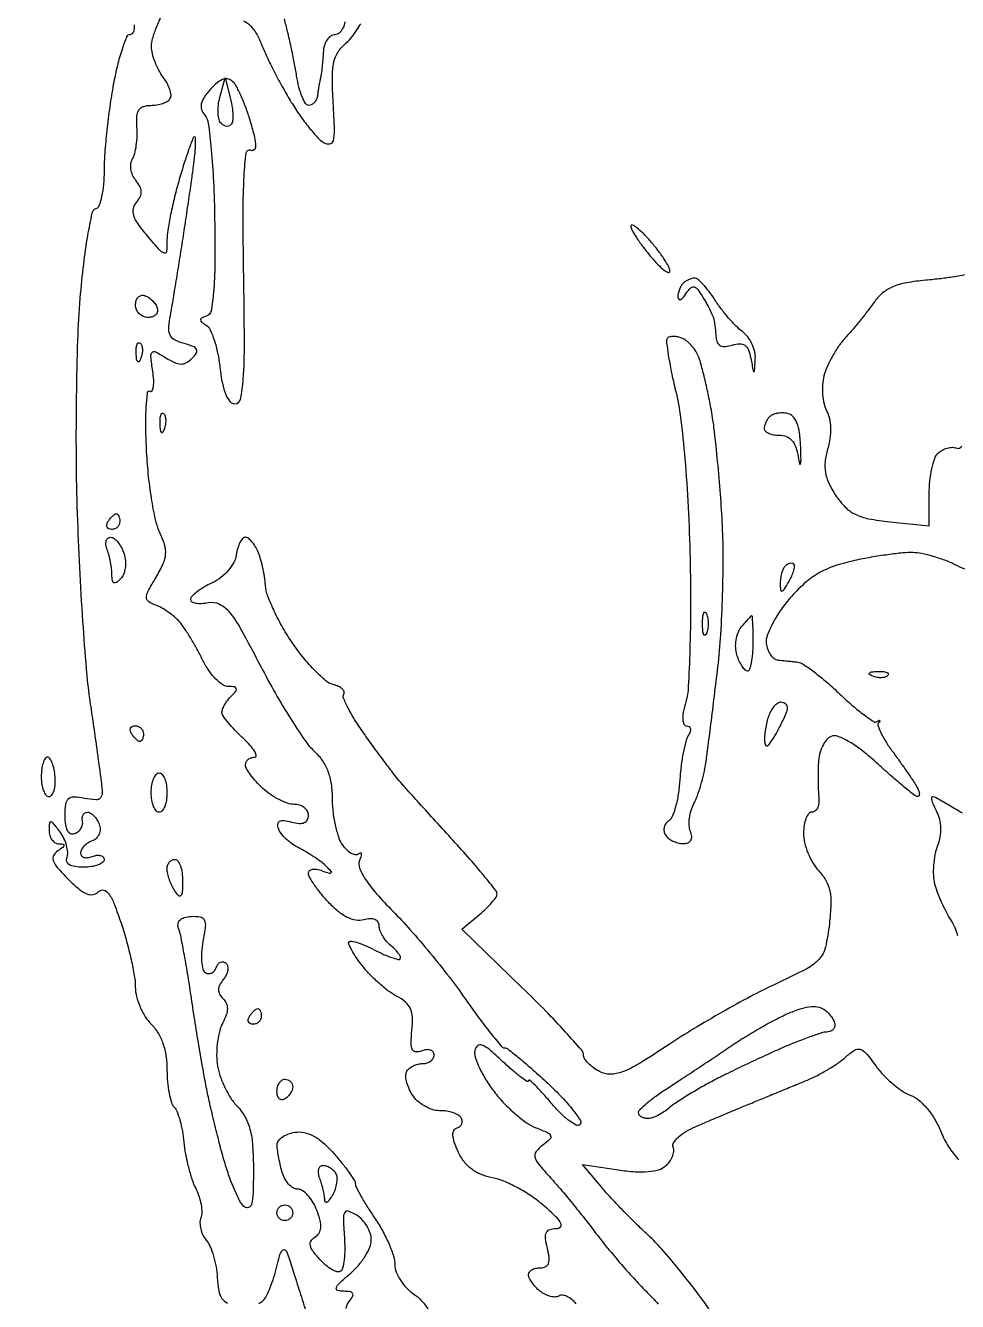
# Model space of a CAD drawing. Extents: x 0 to 102, y 0 to 135.
# Drawn here: x 81.13 to 91.16, y 16.05 to 29.79 of the extents above; entities that cross this region are included whole.
import ezdxf

# ---------------------------------------------------------------- set-up
doc = ezdxf.new("R2010")
doc.units = 0
doc.header["$MEASUREMENT"] = 0

msp = doc.modelspace()

# ---------------------------------------------------------------- linework, layer by layer
for points in [[(88.553205, 15.876176, 0.011712), (88.375529, 16.125854, 0.009754), (88.175446, 16.382907, 0.009879), (87.98299, 16.611084, 0.02622), (87.834105, 16.763749, -0.00784), (87.699086, 16.892382, -0.005848), (87.554102, 17.038286, -0.005914), (87.420657, 17.179049, -0.013367), (87.32381, 17.289435), (87.128921, 17.523929), (87.514929, 17.466043, 0.020593), (87.690049, 17.447115, 0.037603), (87.833697, 17.448362, 0.047454), (87.945623, 17.468577, 0.105185), (88.02204, 17.508664, 0.060946), (88.06544, 17.554664, 0.062188), (88.096124, 17.609471, 0.068625), (88.1101, 17.664408, 0.120199), (88.104182, 17.7107, -0.236067), (88.108808, 17.758125, -0.065374), (88.157929, 17.817466, -0.051198), (88.238753, 17.878462, -0.034228), (88.341861, 17.931585, -0.001482), (88.471971, 17.987263, -0.000744), (88.636642, 18.056866, -0.000739), (88.807171, 18.12835, -0.001094), (88.9569, 18.19047, 0.000001), (89.104993, 18.251533, 0.000001), (89.270403, 18.319737, 0.000001), (89.427824, 18.384646, 0.000001), (89.548945, 18.434589, 0.021636), (89.657458, 18.48493, 0.015665), (89.773855, 18.549878, 0.015874), (89.880706, 18.618672, 0.032959), (89.958412, 18.680193, -0.036018), (90.055752, 18.756296, -0.223174), (90.116816, 18.765675, -0.150339), (90.177637, 18.725374, -0.0144), (90.287685, 18.583099, 0.03391), (90.368718, 18.486376, 0.026475), (90.468774, 18.392657, 0.027134), (90.571755, 18.315098, 0.057045), (90.660588, 18.269156, -0.086225), (90.748794, 18.216839, -0.043212), (90.839961, 18.124138, -0.039774), (90.923309, 18.005184, -0.037783), (90.988399, 17.872524, 0.046342), (91.068993, 17.715124, 0.045095), (91.177841, 17.573702, 0.041357)], [(87.059524, 16.024321, 0.05069), (87.011652, 16.071375, 0.064476), (86.958786, 16.103548, 0.078379), (86.909199, 16.116819, 0.166163), (86.870908, 16.108085, -0.138915), (86.831754, 16.096932, -0.065312), (86.779124, 16.103759, -0.057239), (86.721958, 16.12618, -0.051192), (86.668994, 16.161676, -0.032491), (86.621849, 16.206277, -0.034698), (86.581988, 16.255692, -0.037049), (86.554139, 16.302645, -0.115836), (86.5458, 16.338159, -0.168927), (86.55565, 16.366483, -0.094668), (86.58355, 16.390592, -0.075339), (86.625153, 16.406894, -0.055827), (86.674312, 16.4124, 0.110348), (86.730903, 16.425043, 0.199747), (86.762279, 16.459622, 0.118247), (86.769004, 16.522128, 0.029428), (86.74974, 16.6239, -0.028897), (86.729396, 16.730762, -0.138464), (86.738261, 16.79154, -0.2119), (86.77468, 16.824341, -0.07905), (86.844193, 16.8354, 0.188621), (86.889799, 16.853239, 0.344774), (86.89585, 16.890486, 0.076431), (86.841502, 16.961161, 0.011236), (86.707815, 17.083283, 0.030999), (86.579728, 17.181828, 0.024191), (86.429602, 17.272928, 0.024755), (86.280963, 17.344279, 0.053201), (86.15939, 17.380789, -0.050107), (86.036377, 17.416906, -0.065394), (85.934477, 17.474752, -0.067208), (85.853031, 17.555506, -0.057044), (85.790547, 17.659392, -0.022313), (85.747416, 17.766475, -0.072757), (85.73279, 17.841303, -0.136889), (85.743981, 17.890357, -0.190413), (85.778136, 17.919012, 0.09498), (85.809544, 17.936628, 0.121251), (85.829006, 17.96338, 0.126783), (85.833335, 17.995158, 0.109623), (85.822234, 18.027026, 0.129413), (85.790927, 18.056771, 0.045797), (85.733778, 18.081671, 0.041722), (85.663021, 18.098685, 0.038163), (85.588257, 18.1044, -0.079859), (85.509067, 18.117129, -0.053112), (85.425113, 18.155113, -0.052203), (85.349318, 18.210996, -0.068336), (85.294284, 18.277041, -0.03892), (85.256731, 18.349095, -0.044845), (85.232873, 18.42281, -0.050284), (85.224868, 18.487613, -0.145002), (85.236627, 18.530841, -0.091307), (85.264757, 18.561917, -0.053118), (85.307862, 18.58816, -0.050727), (85.358341, 18.60598, -0.059569), (85.408693, 18.612, 0.075245), (85.45527, 18.619049, 0.088895), (85.49479, 18.63951, 0.100703), (85.521208, 18.669937, 0.129283), (85.5306, 18.705651, 0.167418), (85.519781, 18.737057, 0.15073), (85.491457, 18.756772, 0.107798), (85.448346, 18.76084, 0.061511), (85.397347, 18.748168, -0.099286), (85.332753, 18.737181, -0.280798), (85.295967, 18.761122, -0.120614), (85.282062, 18.827565, -0.016743), (85.291597, 18.969134, 0.033981), (85.296184, 19.108953, 0.094751), (85.274461, 19.204271, 0.113205), (85.222056, 19.274883, 0.061031), (85.13126, 19.335017, -0.044181), (85.046381, 19.387217, -0.020287), (84.945325, 19.468977, -0.019908), (84.845253, 19.564209, -0.025968), (84.762065, 19.659355, -0.015577), (84.695059, 19.750229, -0.024748), (84.644164, 19.832366, -0.021781), (84.610726, 19.899572, -0.310303), (84.615368, 19.924568, -0.259926), (84.641081, 19.931873, -0.021314), (84.710749, 19.91226, -0.024299), (84.796397, 19.879471, -0.016092), (84.8914, 19.834, 0.014744), (84.986197, 19.788314, 0.022476), (85.071199, 19.754888, 0.018655), (85.140533, 19.734015, 0.266157), (85.164531, 19.740531, 0.30617), (85.16827, 19.759849, 0.052027), (85.149083, 19.794396, 0.041548), (85.114472, 19.835991, 0.025262), (85.067344, 19.879303, -0.04452), (85.018007, 19.928277, -0.040317), (84.976277, 19.98679, -0.042663), (84.947585, 20.045637, -0.092357), (84.9384, 20.094939, 0.147031), (84.926118, 20.135802, 0.153546), (84.893511, 20.162286, 0.107636), (84.841166, 20.170894, 0.051125), (84.773309, 20.160387, -0.106758), (84.687946, 20.156709, -0.073171), (84.595451, 20.186922, -0.057916), (84.496683, 20.25128, -0.032556), (84.392609, 20.349861, -0.01607), (84.31005, 20.444894, -0.020338), (84.240335, 20.538048, -0.018828), (84.189046, 20.619108, -0.132388), (84.177, 20.663805, -0.219745), (84.189115, 20.690039, -0.135499), (84.22049, 20.704665, -0.085986), (84.26832, 20.70444, -0.046913), (84.32505, 20.688739, 0.009725), (84.400494, 20.661685, 0.266403), (84.420425, 20.665639, 0.416341), (84.421468, 20.681605, 0.014408), (84.374472, 20.731786, 0.034524), (84.323357, 20.776647, 0.014388), (84.248771, 20.83018, 0.014155), (84.165328, 20.883131, 0.017793), (84.085053, 20.927148, -0.036884), (84.009153, 20.972615, -0.034333), (83.938804, 21.029747, -0.03617), (83.883467, 21.089414, -0.089363), (83.855104, 21.141679, -0.090567), (83.847916, 21.193323, -0.271635), (83.866487, 21.222117, -0.152533), (83.912576, 21.229782, -0.029467), (83.996474, 21.213049, 0.041379), (84.07651, 21.199058, 0.11773), (84.132151, 21.207127, 0.177172), (84.164854, 21.236341, 0.123365), (84.177, 21.28482, 0.127943), (84.165196, 21.330195, 0.100742), (84.131983, 21.36885, 0.089344), (84.082301, 21.394839, 0.076083), (84.023752, 21.4038, -0.083381), (83.951922, 21.415862, -0.034677), (83.861133, 21.454471, -0.033092), (83.767508, 21.510283, -0.036591), (83.685352, 21.576296, -0.021616), (83.61447, 21.648299, -0.02602), (83.554588, 21.722004, -0.026125), (83.511524, 21.788018, -0.13221), (83.5002, 21.830096, -0.118498), (83.507654, 21.861107, -0.100631), (83.52868, 21.887517, -0.092431), (83.560125, 21.90525, -0.082475), (83.597154, 21.9114, 0.440229), (83.613924, 21.929715, 0.115754), (83.59987, 21.972342, 0.048316), (83.549589, 22.039101, 0.020329), (83.470254, 22.11886, -0.015956), (83.384528, 22.20355, -0.020932), (83.312157, 22.286447, -0.018989), (83.258545, 22.358774, -0.151111), (83.2464, 22.39804, -0.099076), (83.253308, 22.43256, -0.033776), (83.276222, 22.478514, -0.032025), (83.309069, 22.527141, -0.031829), (83.34792, 22.57128, 0.025724), (83.395055, 22.623532, 0.253687), (83.400336, 22.65165, 0.291183), (83.379765, 22.668726, 0.031547), (83.315259, 22.6728, -0.151518), (83.254272, 22.691716, -0.048111), (83.180488, 22.753567, -0.042977), (83.106899, 22.842528, -0.036339), (83.044886, 22.94775, 0.010303), (82.984963, 23.062707, 0.008935), (82.917534, 23.18075, 0.009025), (82.852624, 23.285463, 0.025892), (82.802596, 23.354843, 0.040198), (82.750832, 23.40965, 0.025523), (82.682655, 23.465071, 0.025593), (82.609668, 23.512926, 0.042513), (82.543272, 23.544524, -0.046575), (82.457343, 23.586277, -0.257312), (82.432616, 23.629294, -0.128935), (82.448279, 23.693735, -0.009667), (82.537731, 23.852077, 0.026352), (82.613178, 23.996688, 0.088311), (82.63973, 24.099808, 0.095022), (82.628119, 24.201557, 0.03341), (82.57475, 24.339196, -0.056398), (82.529991, 24.472465, -0.013793), (82.487612, 24.700483, -0.013957), (82.45335, 24.966143, -0.013517), (82.433518, 25.236154, -0.009395), (82.426636, 25.486343, -0.017315), (82.431911, 25.689828, -0.01422), (82.445457, 25.841651, -0.54856), (82.470969, 25.853972, 0.417063), (82.493597, 25.85943, 0.101213), (82.507937, 25.899696, 0.049256), (82.511012, 25.972983, 0.022313), (82.501305, 26.068659, -0.009283), (82.480712, 26.229733, -0.222147), (82.495041, 26.271761, -0.335024), (82.531717, 26.277622, -0.017543), (82.641402, 26.214359, 0.029956), (82.737168, 26.162246, 0.105945), (82.80499, 26.146555, 0.136782), (82.863371, 26.161813, 0.064564), (82.925579, 26.209739, 0.053784), (82.971167, 26.266352, 0.275599), (82.972429, 26.305034, 0.180207), (82.936233, 26.336083, 0.02416), (82.838784, 26.366664, -0.052717), (82.743275, 26.402736, -0.14959), (82.6924, 26.451423, -0.134555), (82.674466, 26.523802, -0.039388), (82.686398, 26.638843, 0.003875), (82.707582, 26.759116, 0.000955), (82.740454, 26.956922, 0.000978), (82.777226, 27.183614, 0.000978), (82.813104, 27.4104, 0.001235), (82.84903, 27.64419, 0.00104), (82.885951, 27.891959, 0.001048), (82.918708, 28.118256, 0.002908), (82.94048, 28.27755, 0.009011), (82.954162, 28.399204, 0.01522), (82.960677, 28.501608, 0.009066), (82.961909, 28.58391, 0.413287), (82.950984, 28.5948, 0.312584), (82.935354, 28.58397, 0.003688), (82.890066, 28.460506, 0.009471), (82.840286, 28.312896, 0.005851), (82.787103, 28.137629, 0.010351), (82.73622, 27.948043, 0.010341), (82.69321, 27.756449, 0.010223), (82.662565, 27.587757, 0.039705), (82.654097, 27.481979, -0.017159), (82.649801, 27.358719, -0.458798), (82.626508, 27.341328, -0.157771), (82.586013, 27.365158, -0.003914), (82.442882, 27.528976, -0.02117), (82.342817, 27.655816, -0.078265), (82.296823, 27.746498, -0.132313), (82.293135, 27.820071, -0.120507), (82.326445, 27.888526, 0.060204), (82.365599, 27.949283, 0.121616), (82.377404, 28.004625, 0.115104), (82.362302, 28.061147, 0.050653), (82.318876, 28.125794, -0.069107), (82.284736, 28.18089, -0.065403), (82.266099, 28.244241, -0.069973), (82.265126, 28.305905, -0.107823), (82.282785, 28.356023, 0.076423), (82.307036, 28.413218, 0.027105), (82.324242, 28.500669, 0.026156), (82.333009, 28.600278, 0.027891), (82.331024, 28.698129, -0.032121), (82.32963, 28.815947, -0.127791), (82.351271, 28.884307, -0.177968), (82.39861, 28.920876, -0.076524), (82.478663, 28.9332, 0.039942), (82.545302, 28.938532, 0.042776), (82.60868, 28.95439, 0.046919), (82.660084, 28.977621, 0.125401), (82.688797, 29.005337, 0.167652), (82.697538, 29.044177, 0.052159), (82.684593, 29.103434, 0.045531), (82.655098, 29.171241, 0.036674), (82.611881, 29.237987, -0.042029), (82.565181, 29.311828, -0.030141), (82.525374, 29.401052, -0.030632), (82.497644, 29.491289, -0.055774), (82.488007, 29.5677, -0.074555), (82.499527, 29.652644, -0.023494), (82.541239, 29.774177, -0.022883), (82.601186, 29.907216, -0.023504)], [(83.479485, 29.84534, -0.078313), (83.550861, 29.79172, -0.062051), (83.616174, 29.705133, -0.037199), (83.672051, 29.58885, 0.01754), (83.728323, 29.458903, 0.007909), (83.810731, 29.292386, 0.007819), (83.903373, 29.119123, 0.010579), (83.992807, 28.965712, 0.015508), (84.084156, 28.826276, 0.016329), (84.182484, 28.695209, 0.016173), (84.274342, 28.588045, 0.067648), (84.339442, 28.533796, 0.163089), (84.405987, 28.517772, 0.32139), (84.445253, 28.551452, 0.06852), (84.457126, 28.666218, 0.005962), (84.443701, 28.959998, -0.01213), (84.434416, 29.238493, -0.054867), (84.450713, 29.400018, -0.092135), (84.496578, 29.510362, -0.079615), (84.580961, 29.603414, 0.067565), (84.654953, 29.681179, 0.022464), (84.741431, 29.81297, 0.021896)], [(84.570029, 29.833543, -0.071939), (84.544825, 29.759308, -0.099011), (84.507158, 29.711598, -0.178126), (84.460958, 29.6946, 0.158746), (84.416413, 29.680091, 0.090693), (84.377044, 29.638685, 0.07431), (84.348706, 29.577048, 0.057906), (84.336441, 29.50425, -0.007088), (84.331262, 29.425169, -0.00675), (84.323776, 29.344964, -0.006715), (84.315252, 29.27428, -0.023717), (84.307027, 29.2293, 0.009836), (84.298571, 29.189353, 0.004906), (84.28936, 29.138487, 0.004868), (84.280849, 29.085608, 0.007148), (84.274486, 29.03895, -0.072248), (84.263497, 28.998538, -0.078928), (84.24166, 28.964264, -0.087877), (84.212646, 28.941245, -0.124484), (84.180833, 28.9332, -0.262118), (84.146466, 28.952546, -0.038701), (84.109138, 29.026392, -0.035321), (84.075161, 29.128902, -0.023371), (84.05018, 29.25045, 0.008825), (84.025109, 29.393393, 0.005364), (83.990685, 29.561487, 0.005374), (83.95295, 29.727527, 0.00945), (83.9177, 29.8638, -0.008225)], [(82.301697, 29.801824, -0.071362), (82.298727, 29.745661, -0.107796), (82.282492, 29.708315, -0.241001), (82.25569, 29.6946, 0.304691), (82.219754, 29.67046, 0.016689), (82.170154, 29.536414, 0.021259), (82.120424, 29.362499, 0.013447), (82.076623, 29.156096, 0.010724), (82.038621, 28.921751, 0.008073), (82.006547, 28.66267, 0.00817), (81.984297, 28.417987, 0.018588), (81.9774, 28.232546, -0.022315), (81.970715, 28.082827, -0.032017), (81.950448, 27.951623, -0.033132), (81.921301, 27.851584, -0.228691), (81.885648, 27.816916, 0.266075), (81.845554, 27.772019, 0.008824), (81.798331, 27.528047, 0.014345), (81.753867, 27.223262, 0.008529), (81.717556, 26.858116, 0.012225), (81.691413, 26.404829, 0.005099), (81.677348, 25.792518, 0.005041), (81.675585, 25.136393, 0.006505), (81.687879, 24.534, 0.00418), (81.712033, 23.956142, 0.004082), (81.745999, 23.374187, 0.004024), (81.784105, 22.863714, 0.015276), (81.820207, 22.5459, -0.000433), (81.855578, 22.299878, -0.000415), (81.891018, 22.050376, -0.000411), (81.921914, 21.830257, -0.001501), (81.94097, 21.690609, -0.017275), (81.956328, 21.534524, -0.184918), (81.937719, 21.474827, -0.246489), (81.887269, 21.452323, -0.031289), (81.765234, 21.467821, 0.035403), (81.649289, 21.481579, 0.196426), (81.59134, 21.461043, 0.182581), (81.561901, 21.404649, 0.029992), (81.5544, 21.279712, 0.03305), (81.560755, 21.183676, 0.094414), (81.581752, 21.120406, 0.173454), (81.615831, 21.0906, 0.183666), (81.66015, 21.090075, 0.082294), (81.698951, 21.112068, 0.082084), (81.728623, 21.145418, 0.086869), (81.744788, 21.184743, 0.109277), (81.74475, 21.224025, -0.076588), (81.742354, 21.260389, -0.108463), (81.752005, 21.291242, -0.128667), (81.772055, 21.311706, -0.135747), (81.799149, 21.3192, -0.141339), (81.831712, 21.309807, -0.060542), (81.867171, 21.280982, -0.053172), (81.899926, 21.238868, -0.047133), (81.924622, 21.189098, -0.090987), (81.934794, 21.134724, -0.101431), (81.924275, 21.082485, -0.103401), (81.894319, 21.039345, -0.098155), (81.849074, 21.010846, 0.054563), (81.801087, 20.986142, 0.057343), (81.760458, 20.95199, 0.063977), (81.732804, 20.914018, 0.126079), (81.7236, 20.878097, 0.177953), (81.733943, 20.849957, 0.148741), (81.760877, 20.832653, 0.102995), (81.801917, 20.829757, 0.057964), (81.8505, 20.842194, -0.055937), (81.899091, 20.854842, -0.100118), (81.940123, 20.852514, -0.147206), (81.967038, 20.836066, -0.184534), (81.9774, 20.808945, -0.238139), (81.961536, 20.777525, -0.070094), (81.912613, 20.751071, -0.053655), (81.841321, 20.732979, -0.035346), (81.756849, 20.727, -0.033536), (81.662424, 20.73334, -0.104133), (81.602606, 20.754609, -0.189238), (81.576072, 20.789686, -0.161371), (81.578238, 20.836294, 0.111787), (81.585965, 20.889673, 0.048531), (81.573345, 20.960681, 0.044744), (81.544532, 21.036702, 0.044944), (81.502689, 21.106264, 0.007682), (81.432336, 21.199438, 0.192308), (81.405171, 21.215308, 0.433136), (81.388512, 21.202144, 0.021147), (81.3852, 21.12387, 0.072131), (81.393142, 21.0691, 0.086262), (81.416264, 21.022446, 0.099079), (81.450619, 20.99101, 0.133612), (81.49095, 20.979505, -0.042916), (81.534891, 20.975183, -0.407571), (81.544756, 20.961156, -0.196134), (81.531649, 20.939703, -0.017639), (81.478588, 20.903421, 0.132665), (81.433272, 20.854045, 0.210871), (81.429713, 20.797719, 0.092655), (81.475046, 20.721634, 0.01582), (81.590875, 20.598234, 0.020477), (81.707941, 20.490384, 0.079169), (81.792108, 20.439301, 0.147591), (81.858959, 20.43297, 0.147748), (81.918121, 20.464681, -0.262497), (81.972345, 20.479804, -0.18139), (82.026146, 20.442973, -0.061043), (82.085683, 20.331266, -0.011821), (82.163001, 20.115513, -0.013294), (82.219845, 19.927688, -0.012296), (82.26825, 19.732176, -0.01239), (82.302735, 19.556032, -0.039599), (82.313418, 19.43685, 0.059924), (82.326675, 19.335399, 0.038494), (82.364803, 19.222838, 0.038358), (82.420034, 19.116808, 0.057186), (82.485, 19.035, -0.062494), (82.557541, 18.941642, -0.050966), (82.610787, 18.826728, -0.046583), (82.643326, 18.693162, -0.036482), (82.6542, 18.54432, 0.022056), (82.659892, 18.415353, 0.025565), (82.676957, 18.293666, 0.025855), (82.701666, 18.193629, 0.118852), (82.731671, 18.14247, -0.100706), (82.763337, 18.092661, -0.023894), (82.794235, 17.998729, -0.023629), (82.81994, 17.88525, -0.021379), (82.835865, 17.766, 0.023199), (82.853441, 17.637935, 0.017011), (82.884292, 17.497872, 0.017261), (82.922679, 17.367014, 0.036135), (82.963199, 17.269024, -0.037125), (82.998372, 17.183487, -0.035807), (83.021017, 17.092654, -0.037991), (83.02906, 17.009824, -0.097118), (83.018741, 16.950696, 0.095539), (83.009115, 16.896541, 0.0559), (83.017441, 16.830959, 0.05307), (83.041201, 16.764634, 0.060745), (83.077605, 16.708012, -0.073136), (83.11851, 16.6408, -0.028894), (83.154989, 16.538626, -0.027842), (83.182252, 16.421918, -0.03118), (83.195089, 16.307239, 0.031267), (83.210935, 16.165907, 0.108844), (83.24574, 16.081472, 0.140045), (83.307151, 16.031334, 0.066161)], [(91.247172, 27.106393, -0.006122), (91.128543, 27.086017, -0.010233), (90.985556, 27.066246, -0.007025), (90.822677, 27.049429, 0.021968), (90.614744, 27.021659, 0.054211), (90.467231, 26.97844, 0.071663), (90.358519, 26.913804, 0.072179), (90.272777, 26.821248, -0.01225), (90.209574, 26.734121, -0.006489), (90.127224, 26.629117, -0.006454), (90.04017, 26.523844, -0.009934), (89.961906, 26.435278, 0.033989), (89.88916, 26.344513, 0.023357), (89.818963, 26.232792, 0.023617), (89.761254, 26.118348, 0.043508), (89.727208, 26.019875, 0.045343), (89.712202, 25.924014, 0.035066), (89.712779, 25.818236, 0.036033), (89.727567, 25.718767, 0.068048), (89.755746, 25.64287, -0.072411), (89.785186, 25.561417, -0.044037), (89.796878, 25.459518, -0.040364), (89.790717, 25.346515, -0.036054), (89.766535, 25.231495, 0.041371), (89.739354, 25.095026, 0.071137), (89.742608, 24.979362, 0.067859), (89.778518, 24.865563, 0.03442), (89.851974, 24.734239, 0.04891), (89.953193, 24.608183, 0.08498), (90.061581, 24.52966, 0.067151), (90.207403, 24.480801, 0.021134), (90.435432, 24.447052), (90.8604, 24.402403), (90.8604, 24.747382, -0.025096), (90.867382, 24.886408, -0.028041), (90.88828, 25.018902, -0.028998), (90.918631, 25.128365, -0.114734), (90.955309, 25.187269, -0.070425), (90.999522, 25.220517, -0.06041), (91.053557, 25.242319, -0.062882), (91.108798, 25.249946, -0.094789), (91.156495, 25.241395, 0.395852), (91.209558, 25.263049, 0.057672)], [(91.242503, 23.935452, -0.01055), (91.139812, 23.984004, 0.025726), (91.027629, 24.032935, 0.019728), (90.900673, 24.075064, 0.020102), (90.778458, 24.10507, 0.043857), (90.682664, 24.115932, 0.031116), (90.576752, 24.112014, 0.009133), (90.415064, 24.092936, 0.009134), (90.233535, 24.064761, 0.009688), (90.0567, 24.030454, 0.029163), (89.837614, 23.969983, 0.050283), (89.665676, 23.891523, 0.051083), (89.514684, 23.781279, 0.03119), (89.360011, 23.623576, 0.027444), (89.256724, 23.490069, 0.030479), (89.172561, 23.350504, 0.031949), (89.116451, 23.224122, 0.118289), (89.106211, 23.1381, 0.05761), (89.12169, 23.07261, 0.065787), (89.151322, 23.015496, 0.07596), (89.189935, 22.974999, 0.140388), (89.23185, 22.958325, -0.000672), (89.27999, 22.953446, -0.000394), (89.3376, 22.947482, -0.000394), (89.395209, 22.941427, -0.000672), (89.44335, 22.936263, -0.122141), (89.502852, 22.914457, -0.013775), (89.620574, 22.830075, -0.016042), (89.75676, 22.719601, -0.012386), (89.898165, 22.590903, 0.012509), (90.035776, 22.465721, 0.019895), (90.160198, 22.366469, 0.014802), (90.264253, 22.294676, 0.311201), (90.300015, 22.295715, -0.020935), (90.318893, 22.308371, -0.345613), (90.325944, 22.307544, -0.34722), (90.326792, 22.300514, -0.021004), (90.314159, 22.281659, 0.253309), (90.309411, 22.247002, 0.024699), (90.344255, 22.166711, 0.026559), (90.398831, 22.069584, 0.017779), (90.470877, 21.964409, -0.004018), (90.550054, 21.855385, -0.004182), (90.626409, 21.746535, -0.004028), (90.690883, 21.651337, -0.018195), (90.726012, 21.59415, -0.033861), (90.745454, 21.553567, -0.069928), (90.75378, 21.519464, -0.130092), (90.75022, 21.497255, -0.296549), (90.736603, 21.4884, -0.16792), (90.70514, 21.499273, -0.004665), (90.590979, 21.590613, -0.009089), (90.458151, 21.703017, -0.006057), (90.30993, 21.836358, 0.018559), (90.144972, 21.977456, 0.034234), (89.99956, 22.077375, 0.041444), (89.880382, 22.135055, 0.185672), (89.80422, 22.135113, 0.129637), (89.754379, 22.09921, 0.059372), (89.710803, 22.031243, 0.05306), (89.679497, 21.944262, 0.049563), (89.666258, 21.850605, 0.00767), (89.663629, 21.74967, 0.006143), (89.663801, 21.640931, 0.006214), (89.666448, 21.540336, 0.015663), (89.671576, 21.46725, -0.058778), (89.670667, 21.410619, -0.083863), (89.655798, 21.36269, -0.108035), (89.629796, 21.330756, -0.169647), (89.596718, 21.3192, 0.228166), (89.562279, 21.302621, 0.074296), (89.533213, 21.252461, 0.056576), (89.513372, 21.179008, 0.037716), (89.5068, 21.092003, 0.058985), (89.518608, 20.992255, 0.03701), (89.554447, 20.88024, 0.036799), (89.606887, 20.773646, 0.054475), (89.669001, 20.690153, -0.058441), (89.747463, 20.582923, -0.078912), (89.789445, 20.470524, -0.059159), (89.801185, 20.32729, -0.019587), (89.785235, 20.116633, -0.027313), (89.74216, 19.864715, -0.129002), (89.674979, 19.735845, -0.089707), (89.541829, 19.633627, -0.009526), (89.189609, 19.460549, 0.013009), (88.937538, 19.334496, 0.006884), (88.631378, 19.165851, 0.006845), (88.322716, 18.984609, 0.010518), (88.061109, 18.81852, -0.008321), (87.741104, 18.613377, -0.045479), (87.557352, 18.521757, -0.09216), (87.42653, 18.496891, -0.124495), (87.310134, 18.52583, -0.035947), (87.24426, 18.567429, -0.041897), (87.188564, 18.616166, -0.046551), (87.149811, 18.664568, -0.146565), (87.138, 18.703994, 0.181527), (87.117693, 18.758085, 0.004861), (86.945403, 18.951379, 0.009541), (86.733609, 19.175642, 0.006317), (86.48235, 19.425335), (85.8267, 20.060636), (86.01705, 20.217029, 0.018409), (86.08994, 20.281553, 0.023913), (86.151485, 20.346102, 0.022736), (86.196593, 20.403239, 0.156978), (86.2074, 20.436812, 0.16846), (86.193243, 20.477637, 0.004237), (86.068672, 20.632936, 0.008626), (85.916116, 20.813406, 0.005719), (85.735134, 21.015451, -0.000841), (85.546425, 21.222032, -0.001016), (85.369989, 21.416623, -0.000861), (85.222057, 21.581013, -0.006941), (85.155271, 21.6576, -0.012413), (85.097409, 21.729382, -0.002712), (85.001555, 21.855946, -0.002823), (84.892269, 22.003613, -0.002705), (84.783076, 22.154619, -0.014356), (84.684578, 22.301111, -0.021462), (84.607898, 22.434936, -0.017519), (84.555148, 22.546298, -0.244957), (84.558287, 22.589151, 0.234683), (84.560865, 22.616917, 0.117652), (84.540388, 22.646676, 0.076312), (84.498582, 22.674157, 0.043386), (84.441449, 22.694528, -0.112587), (84.363834, 22.734936, -0.02297), (84.249812, 22.841195, -0.023124), (84.126109, 22.979855, -0.019896), (84.009041, 23.136296, -0.020454), (83.90214, 23.30615, -0.020146), (83.808896, 23.485017, -0.020499), (83.740118, 23.648026, -0.069202), (83.714933, 23.7606, 0.019788), (83.703164, 23.857008, 0.014871), (83.682898, 23.961937, 0.015094), (83.657879, 24.059632, 0.033135), (83.631642, 24.13215, 0.036721), (83.601653, 24.18881, 0.044448), (83.565311, 24.23671, 0.05034), (83.528309, 24.269979, 0.159257), (83.497033, 24.2802, 0.218845), (83.468374, 24.267026, 0.059391), (83.439891, 24.224517, 0.048524), (83.415784, 24.163228, 0.034041), (83.400334, 24.090642, -0.090158), (83.373078, 24.008803, -0.052796), (83.313998, 23.923696, -0.04972), (83.233152, 23.84699, -0.053563), (83.14065, 23.789926, 0.022279), (83.051551, 23.74237, 0.03053), (82.976341, 23.691371, 0.031075), (82.921797, 23.643625, 0.200012), (82.908, 23.610515, 0.277323), (82.922108, 23.587036, 0.079719), (82.963915, 23.572735, 0.055672), (83.0254, 23.569087, 0.033092), (83.09835, 23.577744, -0.158174), (83.215436, 23.5625, -0.110412), (83.321178, 23.479899, -0.045786), (83.447412, 23.293874, -0.006611), (83.664097, 22.889072, 0.009885), (83.82217, 22.598356, 0.010909), (83.986694, 22.323646, 0.010359), (84.136826, 22.095564, 0.053488), (84.235147, 21.981113, -0.052335), (84.325729, 21.876158, -0.062204), (84.386498, 21.760343, -0.055784), (84.421207, 21.622984, -0.032074), (84.433491, 21.452503, 0.028402), (84.442725, 21.309731, 0.026691), (84.468122, 21.165882, 0.027694), (84.504526, 21.040927, 0.077806), (84.547606, 20.960965, 0.043668), (84.594629, 20.909128, 0.068923), (84.643794, 20.874828, 0.096647), (84.687292, 20.862376, 0.221395), (84.718586, 20.873786, -0.142444), (84.735985, 20.883346, -0.446869), (84.74555, 20.876503, -0.098628), (84.743025, 20.847687, -0.020604), (84.726744, 20.799401, 0.190921), (84.727646, 20.716606, 0.04827), (84.791572, 20.595201, 0.035375), (84.908803, 20.441581, 0.014947), (85.086215, 20.25208, -0.014865), (85.270047, 20.055784, -0.008112), (85.484319, 19.80481, -0.008077), (85.693993, 19.542477, -0.012716), (85.864499, 19.30995, 0.006673), (86.009366, 19.107298, 0.010307), (86.140431, 18.93652, 0.005001), (86.254659, 18.796758, 0.222463), (86.287895, 18.7812, -0.168133), (86.32348, 18.768886, -0.005037), (86.447876, 18.669036, -0.009491), (86.592722, 18.545684, -0.006351), (86.753902, 18.399365, -0.014918), (86.906527, 18.248486, -0.024703), (87.024826, 18.111389, -0.022021), (87.105198, 17.998449, -0.356387), (87.100412, 17.955215, -0.322819), (87.060637, 17.949149, -0.041975), (86.983424, 17.997246, -0.036137), (86.890056, 18.078025, -0.021914), (86.791348, 18.185804, 0.008198), (86.697085, 18.294574, 0.016067), (86.61793, 18.377423, 0.01607), (86.558129, 18.432459, 0.641882), (86.5458, 18.426812, -0.592747), (86.532064, 18.419296, -0.017905), (86.465033, 18.465676, -0.018213), (86.376382, 18.537001, -0.00947), (86.27085, 18.631991, 0.011308), (86.12563, 18.761743, 0.081873), (86.045715, 18.809994, 0.276125), (85.99843, 18.802412, 0.171132), (85.968929, 18.75252, 0.128738), (85.973349, 18.680231, 0.029897), (86.018534, 18.566075, 0.028926), (86.088192, 18.436888, 0.024819), (86.175671, 18.309561, 0.02763), (86.281029, 18.186199, 0.023965), (86.404256, 18.068895, 0.024682), (86.526347, 17.973451, 0.062412), (86.625642, 17.920554, -0.013498), (86.751562, 17.868526, -0.196225), (86.784249, 17.83444, -0.30797), (86.775783, 17.796684, -0.029772), (86.699696, 17.733478, 0.064542), (86.628734, 17.665685, 0.232668), (86.61534, 17.606381, 0.114851), (86.652868, 17.531349, 0.011703), (86.784296, 17.380248, -0.009028), (86.889065, 17.261091, -0.004448), (87.018148, 17.106047, -0.004412), (87.149338, 16.94267, -0.006418), (87.261896, 16.796104, 0.011038), (87.379526, 16.645829, 0.006426), (87.526883, 16.470549, 0.006422), (87.679085, 16.298671, 0.010787), (87.811796, 16.158813, -0.009862), (87.943241, 16.0208, -0.006227)], [(91.168579, 19.989013, 0.040348), (91.138655, 20.075563, 0.039797), (91.095107, 20.156603, -0.02353), (91.044571, 20.243733, -0.015073), (90.993854, 20.349159, -0.015148), (90.950328, 20.455666, -0.027232), (90.922151, 20.545729, -0.050049), (90.908445, 20.637193, -0.029596), (90.909599, 20.747665, -0.029385), (90.923961, 20.858933, -0.044078), (90.950558, 20.953119, 0.044103), (90.978632, 21.052555, 0.052536), (90.986616, 21.149646, 0.055687), (90.974241, 21.241316, 0.061565), (90.942036, 21.324739, -0.019602), (90.911527, 21.387544, -0.037673), (90.892994, 21.440325, -0.054734), (90.887314, 21.477152, -0.427061), (90.898081, 21.4884, -0.129348), (90.927915, 21.480551, -0.002795), (91.059849, 21.404989, -0.006223), (91.213511, 21.313263, -0.004137)], [(84.584022, 15.972139, -0.159037), (84.614593, 16.049284, 0.040223), (84.652386, 16.103091, 0.263808), (84.652896, 16.134836, 0.238119), (84.625377, 16.153803, 0.033994), (84.5549, 16.1586, -0.076402), (84.490882, 16.16844, -0.43253), (84.477504, 16.196183, -0.114241), (84.511622, 16.24663, -0.009702), (84.629141, 16.351643, 0.038544), (84.715106, 16.437867, 0.037358), (84.787807, 16.537127, 0.03979), (84.838098, 16.634214, 0.099932), (84.8538, 16.711993, 0.080591), (84.842241, 16.783241, 0.053125), (84.807731, 16.858924, 0.052109), (84.756965, 16.92738, 0.067686), (84.696969, 16.977242, 0.045494), (84.60797, 17.022151, 0.37254), (84.568319, 17.008266, 0.140628), (84.552731, 16.944934, 0.008252), (84.563669, 16.744829, -0.01961), (84.567802, 16.615284, -0.02721), (84.560637, 16.499372, -0.026279), (84.545051, 16.407851, -0.201668), (84.520306, 16.373132, -0.221726), (84.483997, 16.368858, -0.053111), (84.42724, 16.394568, -0.044629), (84.362048, 16.441173, -0.031356), (84.29742, 16.50416, -0.024529), (84.225064, 16.592454, -0.107612), (84.197548, 16.653566, -0.194214), (84.205908, 16.700857, -0.115152), (84.247093, 16.741834, 0.113978), (84.291282, 16.785597, 0.124397), (84.310013, 16.842934, 0.081388), (84.302582, 16.92159, 0.026684), (84.266973, 17.032769, 0.043022), (84.225344, 17.119099, 0.050545), (84.171394, 17.192121, 0.057999), (84.113882, 17.24232, 0.151582), (84.062061, 17.2584, -0.139987), (84.01271, 17.272493, -0.071389), (83.962943, 17.314315, -0.062102), (83.920289, 17.375952, -0.054921), (83.891922, 17.44875, -0.010998), (83.872309, 17.528952, -0.009999), (83.855556, 17.61252, -0.010064), (83.843574, 17.687853, -0.031518), (83.839755, 17.738966, -0.16944), (83.853398, 17.779573, -0.075326), (83.894855, 17.819024, -0.061977), (83.956208, 17.85147, -0.048508), (84.02895, 17.871267, -0.092174), (84.128257, 17.869772, -0.074001), (84.228948, 17.833402, -0.05805), (84.334705, 17.759436, -0.029489), (84.449674, 17.644501, -0.011597), (84.538073, 17.540269, -0.015506), (84.613044, 17.441483, -0.012673), (84.670112, 17.356772, -0.1343), (84.682324, 17.317362, 0.111215), (84.693078, 17.276111, 0.009207), (84.74606, 17.17795, 0.011947), (84.814928, 17.062341, 0.008927), (84.8961, 16.938173, -0.024272), (84.977051, 16.805638, -0.023705), (85.045472, 16.664851, -0.02439), (85.093506, 16.535755, -0.077011), (85.1076, 16.444791, 0.091807), (85.122302, 16.365395, 0.051143), (85.166856, 16.277335, 0.048667), (85.232157, 16.194546, 0.056472), (85.309324, 16.130485, -0.063471), (85.398916, 16.053973, -0.05919), (85.468904, 15.955725, -0.054678)], [(83.642015, 16.028787, 0.10362), (83.688239, 16.058999, 0.080084), (83.724762, 16.10956, 0.020789), (83.766209, 16.20134, 0.020596), (83.80528, 16.311297, 0.01971), (83.835816, 16.425712, -0.017458), (83.865244, 16.538001, -0.079765), (83.894519, 16.598539, -0.349802), (83.92094, 16.606371, -0.214122), (83.944678, 16.5816, -0.00726), (83.971695, 16.502136, -0.000789), (84.031003, 16.318018, -0.000967), (84.100848, 16.098552, -0.00078), (84.175064, 15.8625, 0.012338)]]:
    msp.add_lwpolyline(points, format="xyb")
for points in [[(83.364454, 29.187386, 0.132772), (83.31529, 29.215627, 0.146596), (83.260589, 29.213781, 0.094403), (83.197527, 29.178251, 0.033487), (83.122745, 29.105986, 0.033168), (83.054166, 29.01929, 0.096567), (83.023839, 28.94959, 0.134154), (83.026872, 28.887547, 0.09457), (83.060781, 28.826084, -0.141491), (83.098714, 28.739189, -0.008913), (83.130419, 28.45898, -0.012204), (83.154935, 28.111492, -0.007808), (83.167242, 27.706942, -0.005357), (83.169214, 27.223846, -0.019715), (83.155152, 26.91872, -0.024823), (83.128305, 26.721234, -0.272535), (83.077813, 26.663304, 0.03659), (83.028742, 26.642852, 0.280232), (83.016113, 26.622541, 0.233634), (83.027465, 26.598991, 0.027259), (83.07684, 26.564623, -0.148862), (83.119626, 26.516003, -0.028186), (83.162807, 26.404592, -0.027877), (83.199853, 26.264008, -0.022423), (83.224315, 26.109563, 0.02031), (83.250517, 25.939485, 0.049434), (83.287036, 25.81811, 0.076459), (83.332229, 25.74334, 0.222178), (83.385584, 25.7184, 0.358565), (83.447349, 25.769228, 0.031351), (83.475841, 25.985519, 0.018186), (83.487954, 26.364807, 0.002938), (83.480332, 27.103597, -0.003395), (83.474012, 27.775632, -0.014792), (83.484742, 28.17343, -0.01772), (83.507637, 28.421624, -0.486262), (83.556598, 28.450852, 0.274806), (83.594481, 28.45733, 0.221951), (83.611925, 28.495542, 0.059534), (83.600221, 28.586842, 0.01017), (83.553982, 28.756041, 0.015097), (83.508718, 28.893874, 0.016627), (83.456516, 29.024291, 0.016219), (83.40485, 29.13223, 0.076784)], [(83.334046, 29.0178, -0.023005), (83.352229, 28.931635, -0.026011), (83.361504, 28.847624, -0.026532), (83.361853, 28.77627, -0.112981), (83.350425, 28.735479, -0.13416), (83.330048, 28.714249, -0.138969), (83.301986, 28.706693, -0.116313), (83.270138, 28.714648, -0.077419), (83.239622, 28.736938, -0.136276), (83.215696, 28.779263, -0.046454), (83.204995, 28.849685, -0.042071), (83.207188, 28.93355, -0.037488), (83.223244, 29.019259), (83.279145, 29.2293)], [(87.859773, 27.469132, 0.01483), (87.779365, 27.555242, 0.031887), (87.711504, 27.615509, 0.055996), (87.664793, 27.644186, 0.537437), (87.648273, 27.634113, 0.13769), (87.658277, 27.592649, 0.015621), (87.708513, 27.509154, 0.017961), (87.776299, 27.41192, 0.013698), (87.8571, 27.310372, 0.015907), (87.938392, 27.219775, 0.036319), (88.006472, 27.158225, 0.077173), (88.051218, 27.133289, 0.522255), (88.0686, 27.145391, 0.124489), (88.056663, 27.192593, 0.019371), (88.007257, 27.276119, 0.020556), (87.93973, 27.37192, 0.016608)], [(88.33455, 27.072, 0.067051), (88.304193, 27.067911, 0.03907), (88.269569, 27.055432, 0.038332), (88.236226, 27.03719, 0.052083), (88.2096, 27.0156, 0.067486), (88.188085, 26.987335, 0.039908), (88.170148, 26.948845, 0.039195), (88.158144, 26.906777, 0.053488), (88.154495, 26.86755, 0.166739), (88.162707, 26.84467, 0.33255), (88.180336, 26.840099, 0.117377), (88.207798, 26.859791, 0.031423), (88.240643, 26.9028, -0.042046), (88.290786, 26.965649, -0.264943), (88.328539, 26.977135, -0.18306), (88.367596, 26.95128, -0.020369), (88.427489, 26.8605, -0.009991), (88.467473, 26.791068, -0.01105), (88.503277, 26.722364, -0.010486), (88.531244, 26.662546, -0.054441), (88.542266, 26.62785, -0.015388), (88.547893, 26.59468, -0.004671), (88.554401, 26.544087, -0.004673), (88.560638, 26.48722, -0.005078), (88.565625, 26.431799, 0.092079), (88.580597, 26.376239, 0.173543), (88.613195, 26.343974, 0.136951), (88.665244, 26.335339, 0.049921), (88.739034, 26.350879, -0.063646), (88.819462, 26.365532, -0.169523), (88.874714, 26.349479, -0.147373), (88.912804, 26.300354, -0.044467), (88.939013, 26.20853, 0.000943), (88.965427, 26.071949, 0.310818), (88.972765, 26.06476, 0.445589), (88.979301, 26.069894, 0.001134), (88.987679, 26.200053, 0.072952), (88.981043, 26.279218, 0.051758), (88.951894, 26.363573, 0.051756), (88.906041, 26.440147, 0.072925), (88.84968, 26.496153, -0.038318), (88.781885, 26.554808, -0.016463), (88.70045, 26.642568, -0.016176), (88.619446, 26.742175, -0.020556), (88.551629, 26.83935, 0.019461), (88.489739, 26.928448, 0.026196), (88.426594, 27.003659, 0.025229), (88.369685, 27.058793, 0.18174)], [(82.416262, 26.883413, -0.068635), (82.457179, 26.863201, -0.04742), (82.497051, 26.830251, -0.04742), (82.530001, 26.790379, -0.068635), (82.550212, 26.749463, -0.134046), (82.552326, 26.711243, -0.144529), (82.534515, 26.678511, -0.119977), (82.498419, 26.656549, -0.077096), (82.44975, 26.649, -0.099038), (82.39863, 26.659226, -0.097945), (82.355148, 26.688348, -0.097945), (82.326026, 26.73183, -0.099038), (82.3158, 26.78295, -0.077096), (82.323349, 26.831619, -0.119977), (82.345311, 26.867715, -0.144529), (82.378043, 26.885526, -0.134046)], [(88.19723, 26.42513, 0.041773), (88.151252, 26.438496, 0.047954), (88.105783, 26.443222, 0.054252), (88.067302, 26.439336, 0.145093), (88.043322, 26.426322, 0.230147), (88.031176, 26.391205, 0.00789), (88.051333, 26.243037, 0.013367), (88.083364, 26.064713, 0.008766), (88.129321, 25.861101, -0.029123), (88.183134, 25.567535, -0.009314), (88.229407, 25.126074, -0.008789), (88.264917, 24.606457, -0.007252), (88.284989, 24.051468, -0.005681), (88.290249, 23.540071, -0.007188), (88.282944, 23.067362, -0.005812), (88.266558, 22.672272, -0.056617), (88.238924, 22.507518, 0.021779), (88.212565, 22.39779, 0.057591), (88.206351, 22.317403, 0.107137), (88.219005, 22.268127, 0.28376), (88.248698, 22.2498, -0.163494), (88.274883, 22.241003, -0.192418), (88.288302, 22.218736, -0.12418), (88.285395, 22.184581, -0.057204), (88.266001, 22.14405, 0.077993), (88.238707, 22.080366, 0.01537), (88.211672, 21.958613, 0.015951), (88.18885, 21.813371, 0.014213), (88.174274, 21.661274, -0.02187), (88.157737, 21.512691, -0.027976), (88.128968, 21.37806, -0.028083), (88.093374, 21.27158, -0.160986), (88.055628, 21.226583, 0.099863), (88.02446, 21.197393, 0.098135), (88.006807, 21.158227, 0.097748), (88.005389, 21.115157, 0.098219), (88.020454, 21.074859, 0.085768), (88.052332, 21.038854, 0.053401), (88.099979, 21.00843, 0.051693), (88.155139, 20.987775, 0.063837), (88.209544, 20.9808, 0.083444), (88.261897, 20.989598, 0.175998), (88.293451, 21.01519, 0.160928), (88.302876, 21.056982, 0.067378), (88.289455, 21.113829, -0.08026), (88.276286, 21.176777, -0.042843), (88.27944, 21.256432, -0.041239), (88.296895, 21.339284, -0.050373), (88.327046, 21.41248, 0.036051), (88.363867, 21.495083, 0.015643), (88.401262, 21.609468, 0.015385), (88.433601, 21.734077, 0.019752), (88.455227, 21.850502, 0.003984), (88.476035, 22.002341, 0.00085), (88.509642, 22.266544, 0.000889), (88.547518, 22.572822, 0.000846), (88.584941, 22.8843, 0.014022), (88.616429, 23.23386, 0.007967), (88.635901, 23.658126, 0.00795), (88.641912, 24.086441, 0.012994), (88.6318, 24.4494, 0.006031), (88.609446, 24.788121, 0.005294), (88.578093, 25.141269, 0.005327), (88.543019, 25.459454, 0.015877), (88.50979, 25.6761, 0.007098), (88.475192, 25.848422, 0.007518), (88.436324, 26.016412, 0.007223), (88.398606, 26.160014, 0.033771), (88.370205, 26.240609, 0.048487), (88.338646, 26.297936, 0.038266), (88.294277, 26.353184, 0.039473), (88.244588, 26.398444, 0.073499)], [(82.366912, 26.372287, -0.126455), (82.383261, 26.344629, -0.060344), (82.389958, 26.303572, -0.05415), (82.386792, 26.256403, -0.051402), (82.373591, 26.210137, -0.054073), (82.354848, 26.174887, -0.470617), (82.33943, 26.173428, -0.168741), (82.327474, 26.198111, -0.018894), (82.322479, 26.26125, -0.028489), (82.323409, 26.320147, -0.077125), (82.332776, 26.360754, -0.208169), (82.348397, 26.376197, -0.296942)], [(82.620712, 25.610887, 0.296942), (82.602197, 25.614797, 0.208169), (82.586576, 25.599354, 0.077125), (82.577209, 25.558747, 0.028489), (82.576279, 25.49985, 0.018894), (82.581274, 25.436711, 0.168741), (82.59323, 25.412028, 0.470617), (82.608648, 25.413487, 0.054073), (82.627391, 25.448738, 0.051402), (82.640592, 25.495003, 0.05415), (82.643758, 25.542172, 0.060344), (82.637061, 25.583229, 0.126455)], [(89.333475, 25.614871, 0.046968), (89.278956, 25.619958, 0.044705), (89.223511, 25.614944, 0.048006), (89.175259, 25.601305, 0.103868), (89.143125, 25.580325, 0.051076), (89.120416, 25.552434, 0.03818), (89.101227, 25.517717, 0.03902), (89.088095, 25.481813, 0.068262), (89.0838, 25.4505, 0.214607), (89.095934, 25.423533, 0.079736), (89.131852, 25.400709, 0.060649), (89.18475, 25.385167, 0.041179), (89.247381, 25.38, -0.096561), (89.322603, 25.365336, -0.118236), (89.380727, 25.323803, -0.094244), (89.422489, 25.252043, -0.043898), (89.449375, 25.14735, 0.01588), (89.464737, 25.069736, 0.786135), (89.474191, 25.06963, 0.06672), (89.479645, 25.116318, 0.004377), (89.476145, 25.252396, 0.024088), (89.463431, 25.4059, 0.06112), (89.435485, 25.51404, 0.094275), (89.392292, 25.582481, 0.159566)], [(82.109293, 24.534, -0.210953), (82.123559, 24.527701, -0.081139), (82.135641, 24.509149, -0.061769), (82.143864, 24.481789, -0.042167), (82.1466, 24.4494, -0.105053), (82.139742, 24.41712, -0.099167), (82.120282, 24.389651, -0.09642), (82.091207, 24.37124, -0.093332), (82.057007, 24.3648, -0.108972), (82.026979, 24.371423, -0.182303), (82.009091, 24.389651, -0.161196), (82.006459, 24.417074, -0.082592), (82.0197, 24.4494, -0.029505), (82.042457, 24.481783, -0.035638), (82.067586, 24.509149, -0.038439), (82.091465, 24.528455, -0.151918)], [(82.047248, 24.2802, -0.163343), (82.085014, 24.267524, -0.060313), (82.125932, 24.227996, -0.051646), (82.163526, 24.170487, -0.042138), (82.191603, 24.102484, -0.057055), (82.206264, 24.027603, -0.053485), (82.204119, 23.949652, -0.057476), (82.18649, 23.88038, -0.105734), (82.155004, 23.831764, -0.038903), (82.110419, 23.793625, -0.274298), (82.08315, 23.791043, -0.253204), (82.066254, 23.81403, -0.034474), (82.062, 23.875661, 0.029662), (82.058312, 23.937768, 0.017212), (82.046916, 24.011656, 0.017166), (82.030332, 24.0852, 0.02758), (82.010649, 24.146381, -0.057048), (81.997433, 24.197617, -0.101706), (82.000217, 24.240891, -0.148085), (82.018058, 24.269283, -0.180875)], [(89.401755, 23.990445, 0.154511), (89.383701, 23.999817, 0.097827), (89.359794, 23.999271, 0.080251), (89.333645, 23.988887, 0.061883), (89.3094, 23.97, 0.090291), (89.287913, 23.938947, 0.037424), (89.270323, 23.89082, 0.03547), (89.258751, 23.83507, 0.038261), (89.255573, 23.77965, 0.022266), (89.259901, 23.711827, 0.446695), (89.274892, 23.701072, 0.200091), (89.297584, 23.717027, 0.009073), (89.347927, 23.800095, 0.025833), (89.379692, 23.861853, 0.036971), (89.400774, 23.919699, 0.040891), (89.410024, 23.966816, 0.22822)], [(88.463029, 23.45535, -0.057986), (88.476255, 23.407127, -0.037979), (88.480631, 23.3496, -0.037979), (88.476255, 23.292073, -0.057986), (88.463029, 23.24385, -0.174857), (88.447185, 23.226136, -0.447206), (88.432893, 23.231292, -0.078554), (88.422997, 23.274184, -0.017491), (88.420358, 23.3496, -0.017491), (88.422997, 23.425016, -0.078554), (88.432893, 23.467908, -0.447206), (88.447185, 23.473064, -0.174857)], [(88.950339, 23.4342, 0.199788), (88.941161, 23.430381, 0.005277), (88.909783, 23.398116, 0.010288), (88.873527, 23.358437, 0.006762), (88.833369, 23.31136, 0.081783), (88.798392, 23.251597, 0.052308), (88.777522, 23.173709, 0.051047), (88.772926, 23.09064, 0.065242), (88.786411, 23.01526, 0.030461), (88.812007, 22.948921, 0.041196), (88.843455, 22.892895, 0.046932), (88.875832, 22.853475, 0.199947), (88.903381, 22.842, 0.317426), (88.927506, 22.859032, 0.033761), (88.947154, 22.928979, 0.031882), (88.960883, 23.024605, 0.019716), (88.96536, 23.1381, 0.004755), (88.96428, 23.251637, 0.007917), (88.960948, 23.347221, 0.002501), (88.956418, 23.428479, 0.396548)], [(90.30345, 22.835321, -0.028489), (90.362347, 22.834391, -0.077125), (90.402954, 22.825024, -0.208169), (90.418397, 22.809403, -0.296942), (90.414487, 22.790888, -0.126455), (90.386829, 22.774539, -0.060344), (90.345772, 22.767842, -0.05415), (90.298603, 22.771008, -0.051402), (90.252337, 22.784209, -0.054073), (90.217087, 22.802952, -0.470617), (90.215628, 22.81837, -0.168741), (90.240311, 22.830326, -0.018894)], [(89.262051, 22.5036, 0.144282), (89.229391, 22.493975, 0.059761), (89.193611, 22.464291, 0.052351), (89.16039, 22.420976, 0.045844), (89.135151, 22.369781, 0.02987), (89.115682, 22.308302, 0.018222), (89.099765, 22.233814, 0.018239), (89.089346, 22.158574, 0.030603), (89.086798, 22.094831, 0.075544), (89.095664, 22.043807, 0.472146), (89.11717, 22.035571, 0.121377), (89.152177, 22.068716, 0.012957), (89.2107, 22.1652, 0.01086), (89.257212, 22.250828, 0.013124), (89.296969, 22.33321, 0.01178), (89.326777, 22.403746, 0.082449), (89.334602, 22.44015, 0.119878), (89.329914, 22.464343, 0.105942), (89.314527, 22.484962, 0.096797), (89.290676, 22.498795, 0.083341)], [(82.310807, 22.2498, -0.093332), (82.345007, 22.24336, -0.09642), (82.374082, 22.224949, -0.099167), (82.393542, 22.19748, -0.105053), (82.4004, 22.1652, -0.042167), (82.397664, 22.132811, -0.061769), (82.389441, 22.105451, -0.081139), (82.377359, 22.086899, -0.210953), (82.363093, 22.0806, -0.151918), (82.345265, 22.086145, -0.038439), (82.321386, 22.105451, -0.035638), (82.296257, 22.132817, -0.029505), (82.2735, 22.1652, -0.082592), (82.260259, 22.197526, -0.161196), (82.262891, 22.224949, -0.182303), (82.280779, 22.243177, -0.108972)], [(81.366748, 21.9114, 0.264542), (81.341293, 21.896919, 0.058368), (81.320031, 21.849272, 0.046187), (81.305407, 21.780931, 0.029634), (81.3006, 21.6999, 0.037692), (81.306714, 21.618906, 0.056546), (81.325173, 21.550528, 0.074255), (81.352213, 21.503831, 0.228266), (81.384252, 21.4884, 0.240918), (81.414949, 21.504102, 0.080681), (81.43819, 21.550528, 0.058952), (81.451008, 21.618888, 0.037557), (81.4504, 21.6999, 0.029356), (81.438878, 21.780918, 0.044197), (81.418607, 21.849272, 0.053761), (81.393414, 21.897189, 0.249843)], [(82.5696, 21.7422, -0.226478), (82.601996, 21.726732, -0.074992), (82.629349, 21.680072, -0.057076), (82.648014, 21.611692, -0.038131), (82.6542, 21.5307, -0.038131), (82.648014, 21.449708, -0.057076), (82.629349, 21.381328, -0.074992), (82.601996, 21.334668, -0.226478), (82.5696, 21.3192, -0.226478), (82.537204, 21.334668, -0.074992), (82.509851, 21.381328, -0.057076), (82.491186, 21.449708, -0.038131), (82.485, 21.5307, -0.038131), (82.491186, 21.611692, -0.057076), (82.509851, 21.680072, -0.074992), (82.537204, 21.726732, -0.226478)], [(82.7388, 20.8116, -0.242407), (82.771155, 20.794935, -0.069028), (82.798168, 20.743259, -0.052836), (82.816433, 20.668061, -0.03458), (82.822105, 20.57895, -0.011096), (82.818814, 20.460431, -0.155556), (82.804038, 20.421008, -0.461139), (82.780032, 20.420061, -0.043106), (82.7388, 20.4732, -0.032032), (82.707308, 20.529541, -0.025456), (82.680501, 20.593887, -0.026113), (82.661763, 20.656308, -0.056852), (82.655495, 20.70585, -0.078662), (82.661384, 20.746246, -0.091624), (82.679432, 20.780536, -0.102154), (82.706638, 20.80345, -0.124732)], [(82.914467, 20.196626, -0.055482), (83.011604, 20.19316, -0.25225), (83.055448, 20.160469, -0.140959), (83.066542, 20.089851, -0.015301), (83.040854, 19.925283, 0.028286), (83.026247, 19.812582, 0.037895), (83.026599, 19.709562, 0.041895), (83.03993, 19.628464, 0.19506), (83.067378, 19.59097, 0.125154), (83.100806, 19.580463, 0.126879), (83.135003, 19.587283, 0.112214), (83.164746, 19.610981, 0.083095), (83.185292, 19.647823, -0.076112), (83.204732, 19.683848, -0.129789), (83.231459, 19.704843, -0.159268), (83.261074, 19.707571, -0.132213), (83.289173, 19.692694, -0.156916), (83.307131, 19.660567, -0.090386), (83.307941, 19.615828, -0.074401), (83.291758, 19.56543, -0.058439), (83.260468, 19.517252, 0.052872), (83.222184, 19.459709, 0.115713), (83.209112, 19.408737, 0.128693), (83.220599, 19.360838, 0.07365), (83.25625, 19.31279, -0.0908), (83.291818, 19.261276, -0.107342), (83.304097, 19.203477, -0.08435), (83.292158, 19.135093, -0.037581), (83.255063, 19.051186, 0.059709), (83.222082, 18.966687, 0.028666), (83.199436, 18.852348, 0.027932), (83.189239, 18.72881, 0.035621), (83.194344, 18.614669, 0.048214), (83.21925, 18.499103, 0.030907), (83.268974, 18.37106, 0.030958), (83.333892, 18.250544, 0.049588), (83.405019, 18.157963, -0.059778), (83.49345, 18.037886, -0.065148), (83.547885, 17.90365, -0.047517), (83.576361, 17.72739, -0.016305), (83.5848, 17.468677, -0.007777), (83.580875, 17.216333, -0.055196), (83.56365, 17.095318, -0.266602), (83.529666, 17.060463, -0.272016), (83.482961, 17.072599, -0.078759), (83.43651, 17.136549, -0.016431), (83.377511, 17.262473, -0.016863), (83.318162, 17.41478, -0.01523), (83.266992, 17.575969, -0.006008), (83.217788, 17.757338, -0.003726), (83.164171, 17.971381, -0.003737), (83.11439, 18.183489, -0.006732), (83.077228, 18.3582, -0.005563), (83.042063, 18.546117, -0.002211), (82.997815, 18.80475, -0.002188), (82.952516, 19.084304, -0.002748), (82.913096, 19.34377, 0.004142), (82.875917, 19.583972, 0.005236), (82.837381, 19.805393, 0.004187), (82.801614, 19.990207, 0.041742), (82.779616, 20.06586, -0.120518), (82.773206, 20.116254, -0.173568), (82.792865, 20.156227, -0.124474), (82.840258, 20.183511, -0.049913)], [(83.632093, 19.2042, -0.210953), (83.646359, 19.197901, -0.081139), (83.658441, 19.179349, -0.061769), (83.666664, 19.151989, -0.042167), (83.6694, 19.1196, -0.105053), (83.662542, 19.08732, -0.099167), (83.643082, 19.059851, -0.09642), (83.614007, 19.04144, -0.093332), (83.579807, 19.035, -0.108972), (83.549779, 19.041623, -0.182303), (83.531891, 19.059851, -0.161196), (83.529259, 19.087274, -0.082592), (83.5425, 19.1196, -0.029505), (83.565257, 19.151983, -0.035638), (83.590386, 19.179349, -0.038439), (83.614265, 19.198655, -0.151918)], [(89.73945, 19.186639, -0.037562), (89.779915, 19.147576, -0.03742), (89.814136, 19.102852, -0.04001), (89.837846, 19.059281, -0.104978), (89.8452, 19.024641, -0.119452), (89.838337, 18.996325, -0.100674), (89.818985, 18.972208, -0.092127), (89.790043, 18.956013, -0.081789), (89.755959, 18.9504, 0.077959), (89.701308, 18.941827, 0.007877), (89.576252, 18.899417, 0.009718), (89.428143, 18.843305, 0.007592), (89.269509, 18.776839, 0.005051), (89.092808, 18.697495, 0.003255), (88.889575, 18.602149, 0.003271), (88.691993, 18.506288, 0.006152), (88.5339, 18.425871, 0.009072), (88.394548, 18.34956, 0.008626), (88.255671, 18.266991, 0.008605), (88.135457, 18.189792, 0.029986), (88.061939, 18.134131, -0.032565), (88.003521, 18.090376, -0.030258), (87.938503, 18.053385, -0.031623), (87.876614, 18.027688, -0.082767), (87.829289, 18.0198, -0.062237), (87.791443, 18.024529, -0.081074), (87.759477, 18.038438, -0.098964), (87.738195, 18.059054, -0.154493), (87.730778, 18.08325, -0.203223), (87.745763, 18.117719, -0.014977), (87.824209, 18.187887, -0.018935), (87.926666, 18.267724, -0.013137), (88.048028, 18.350362, 0.002423), (88.194813, 18.445774, 0.001279), (88.376138, 18.565555, 0.001272), (88.56112, 18.689113, 0.001964), (88.72031, 18.79694, -0.011827), (88.876862, 18.898534, -0.00892), (89.053384, 19.002947, -0.009031), (89.222884, 19.09516, -0.020538), (89.35481, 19.157125, -0.024231), (89.488142, 19.205733, -0.056198), (89.592573, 19.225694, -0.078554), (89.674741, 19.219089, -0.114417)], [(83.9232, 18.4428, -0.092995), (83.955495, 18.436741, -0.096318), (83.982949, 18.419415, -0.099231), (84.001323, 18.393567, -0.105429), (84.0078, 18.363193, -0.089642), (84.001599, 18.328881, -0.053229), (83.982949, 18.291611, -0.051032), (83.955561, 18.257205, -0.06081), (83.9232, 18.2313, -0.139169), (83.891082, 18.222168, -0.191142), (83.863451, 18.233117, -0.138808), (83.844798, 18.264239, -0.066118), (83.8386, 18.310907, -0.062283), (83.844906, 18.361338, -0.080552), (83.863451, 18.404056, -0.097988), (83.890935, 18.432646, -0.153634)], [(84.332156, 17.5122, 0.179227), (84.302694, 17.501289, 0.14846), (84.284625, 17.472891, 0.102431), (84.28169, 17.429614, 0.057561), (84.294849, 17.378381, -0.01955), (84.314701, 17.319909, -0.015116), (84.331871, 17.254839, -0.015363), (84.34421, 17.193032, -0.035086), (84.348773, 17.145731, 0.176812), (84.357871, 17.122686, 0.352278), (84.37603, 17.119618, 0.10634), (84.404319, 17.144526, 0.027417), (84.437951, 17.19562, 0.046456), (84.467239, 17.258731, 0.048398), (84.48388, 17.325308, 0.053382), (84.486379, 17.385428, 0.122724), (84.472686, 17.42827, 0.067518), (84.446273, 17.460377, 0.052341), (84.410008, 17.487546, 0.053441), (84.369909, 17.506014, 0.081386)], [(83.9232, 17.0892, -0.099038), (83.955487, 17.082741, -0.097945), (83.982949, 17.064349, -0.097945), (84.001341, 17.036887, -0.099038), (84.0078, 17.0046, -0.099038), (84.001341, 16.972313, -0.097945), (83.982949, 16.944851, -0.097945), (83.955487, 16.926459, -0.099038), (83.9232, 16.92, -0.099038), (83.890913, 16.926459, -0.097945), (83.863451, 16.944851, -0.097945), (83.845059, 16.972313, -0.099038), (83.8386, 17.0046, -0.099038), (83.845059, 17.036887, -0.097945), (83.863451, 17.064349, -0.097945), (83.890913, 17.082741, -0.099038)]]:
    msp.add_lwpolyline(points, format="xyb", close=True)

doc.saveas('drawing.dxf')
